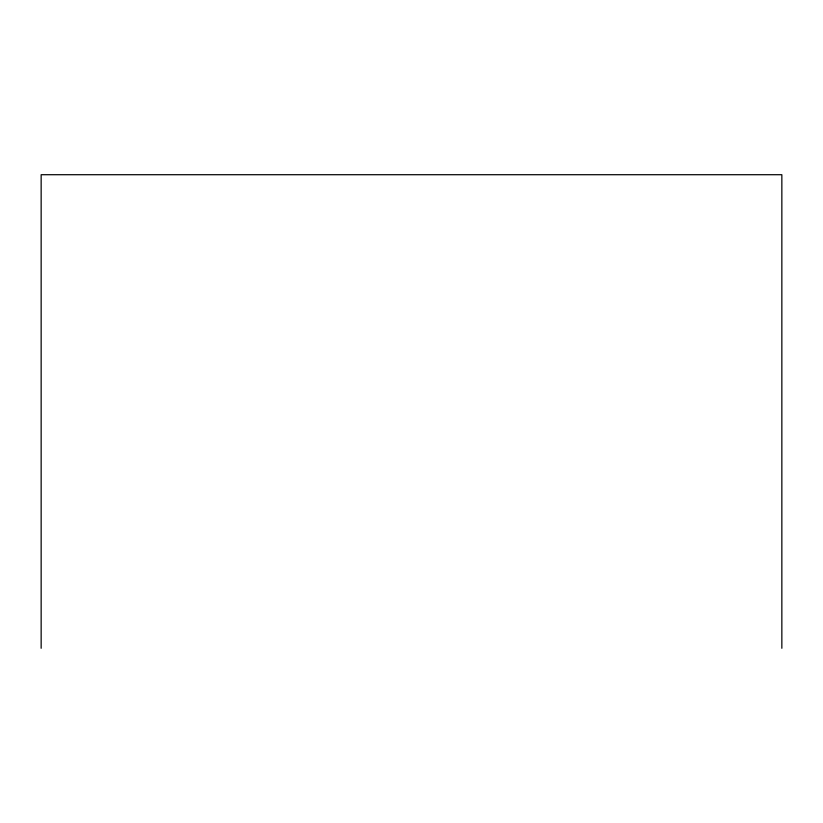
<?xml version="1.0" encoding="UTF-8"?>
<svg xmlns="http://www.w3.org/2000/svg" width="823" height="823" viewBox="0 0 823 823"><rect width="100%" height="100%" fill="white"/><g stroke="black" fill="none" stroke-linecap="round" stroke-linejoin="round"><path stroke-width="1.23" d="M781.85 648.287L781.85 174.713L41.15 174.713L41.15 648.287"/></g></svg>
